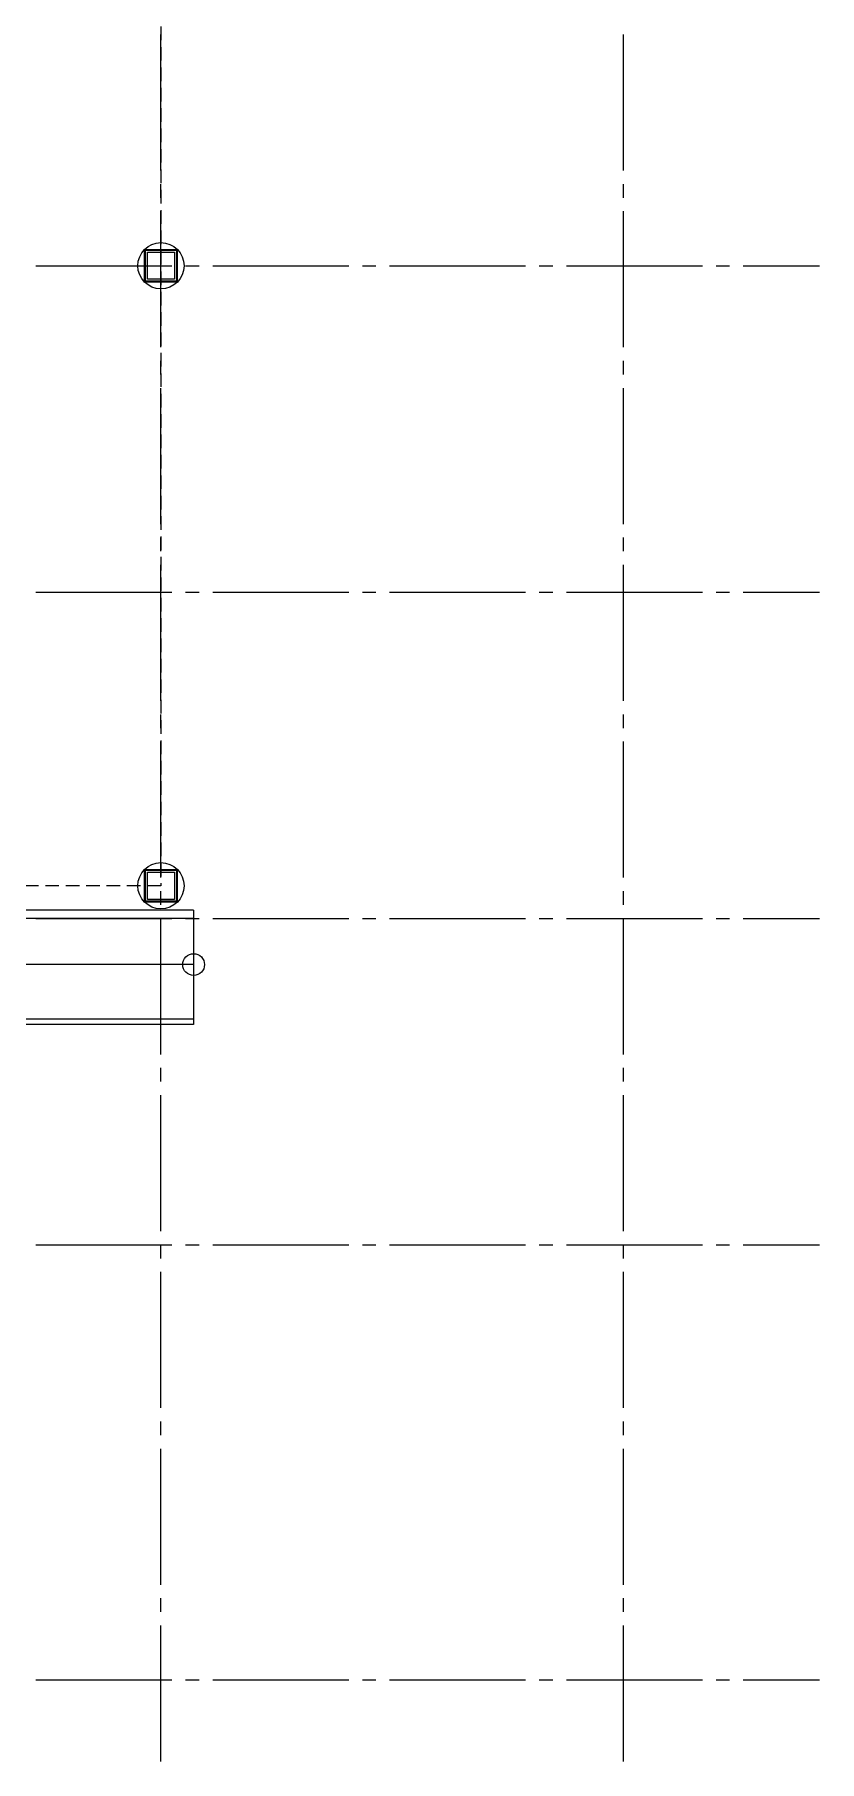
# Model space of a CAD drawing. Header units: millimetres. Extents: x -25195 to 195597, y 6477 to 112111.
# Drawn here: x 25928 to 27370, y 10600 to 13775 of the extents above; entities that cross this region are included whole.
import ezdxf

# ---------------------------------------------------------------- set-up
doc = ezdxf.new("R2010")
doc.units = ezdxf.units.MM
doc.header["$LTSCALE"] = 100
doc.linetypes.add('X-N-FAB-L10$0$COL-CEN-LIN', pattern=[3.25, 2.5, -0.25, 0.25, -0.25])
doc.linetypes.add('X-N-FAB-L10$0$HIDDEN', pattern=[0.375, 0.25, -0.125])
for name, color, linetype in [('0-XREF', 7, 'Continuous'), ('X-N-FAB-L10$0$08', 8, 'Continuous'), ('X-N-FAB-L10$0$BLOCK', 8, 'Continuous'), ('X-N-FAB-L10$0$CCL', 8, 'X-N-FAB-L10$0$COL-CEN-LIN'), ('X-N-FAB-L10$0$COL-S', 8, 'Continuous'), ('X-N-FAB-L10$0$DOOR', 8, 'Continuous')]:
    doc.layers.add(name, color=color, linetype=linetype)

# ---------------------------------------------------------------- blocks, each defined once
blk = doc.blocks.new('X-N-FAB-L10$0$A$C467ba2ca')
at = {"layer": 'X-N-FAB-L10$0$CCL'}
for p, q in [((-850, 0), (-850, 9160)), ((0, 0), (0, 9160)), ((-27730, 2750), (360, 2750)), ((-27730, 2150), (360, 2150)), ((-27730, 1550), (360, 1550)), ((-27730, 950), (360, 950)), ((-27730, 150), (360, 150))]:
    blk.add_line(p, q, dxfattribs=at)
at = {"layer": 'X-N-FAB-L10$0$COL-S'}
for points in [[(-880, 2780), (-820, 2780), (-820, 2720), (-880, 2720)], [(-875, 2775), (-825, 2775), (-825, 2725), (-875, 2725)], [(-880, 1640), (-820, 1640), (-820, 1580), (-880, 1580)], [(-875, 1635), (-825, 1635), (-825, 1585), (-875, 1585)]]:
    blk.add_lwpolyline(points, close=True, dxfattribs=at)
blk = doc.blocks.new('X-N-FAB-L10$0$A$C5b9bb6f0')
at = {"layer": 'X-N-FAB-L10$0$08', "linetype": 'X-N-FAB-L10$0$HIDDEN'}
blk.add_line((28829.1, 6266), (28829.1, 3374), dxfattribs=at)
at = {"layer": 'X-N-FAB-L10$0$08'}
for points in [[(28800.6, 4542.5), (28857.6, 4542.5), (28857.6, 4485.5), (28800.6, 4485.5)], [(28804.1, 4539), (28854.1, 4539), (28854.1, 4489), (28804.1, 4489)], [(28800.6, 3402.5), (28857.6, 3402.5), (28857.6, 3345.5), (28800.6, 3345.5)], [(28804.1, 3399), (28854.1, 3399), (28854.1, 3349), (28804.1, 3349)]]:
    blk.add_lwpolyline(points, close=True, dxfattribs=at)
at = {"layer": 'X-N-FAB-L10$0$08', "linetype": 'X-N-FAB-L10$0$HIDDEN'}
blk.add_lwpolyline([(28829.1, 3374), (28496.6, 3374)], dxfattribs=at)
at = {"layer": 'X-N-FAB-L10$0$08'}
for centre in [(28829.1, 4514), (28829.1, 3374)]:
    blk.add_circle(centre, 42.5, dxfattribs=at)
at = {"layer": 'X-N-FAB-L10$0$DOOR'}
for p, q in [((28889.1, 3314), (27079.1, 3314)), ((28889.1, 3329), (27723.1, 3329)), ((28889.1, 3329), (28889.1, 3119)), ((28889.1, 3229), (27723.1, 3229)), ((28889.1, 3129), (27079.1, 3129)), ((28889.1, 3119), (27079.1, 3119))]:
    blk.add_line(p, q, dxfattribs=at)
blk.add_circle((28889.1, 3229), 20, dxfattribs=at)
blk = doc.blocks.new('X-N-FAB-L10')
at = {"layer": 'X-N-FAB-L10$0$COL-S'}
for points in [[(26130, 13380), (26190, 13380), (26190, 13320), (26130, 13320)], [(26135, 13375), (26185, 13375), (26185, 13325), (26135, 13325)], [(26130, 12240), (26190, 12240), (26190, 12180), (26130, 12180)], [(26135, 12235), (26185, 12235), (26185, 12185), (26135, 12185)]]:
    blk.add_lwpolyline(points, close=True, dxfattribs=at)
blk.add_blockref('X-N-FAB-L10$0$A$C5b9bb6f0', (-2669.1, 8836))
at = {"layer": 'X-N-FAB-L10$0$BLOCK'}
blk.add_blockref('X-N-FAB-L10$0$A$C467ba2ca', (27010, 10600), dxfattribs=at)

msp = doc.modelspace()

# ---------------------------------------------------------------- block references
at = {"layer": '0-XREF'}
msp.add_blockref('X-N-FAB-L10', (0, 0), dxfattribs=at)

doc.saveas('drawing.dxf')
